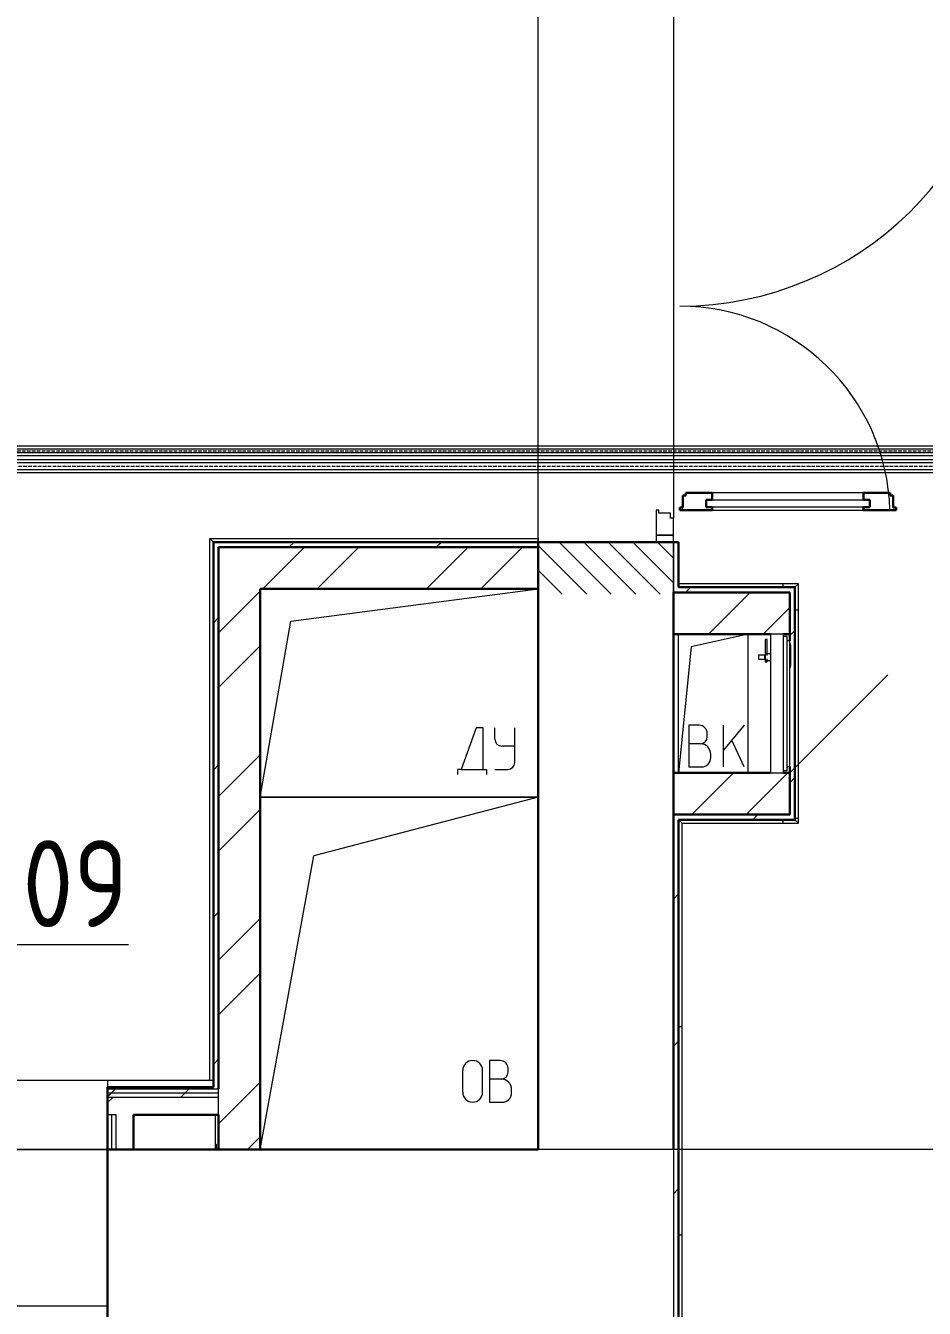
# Model space of a CAD drawing. Header units: millimetres. Extents: x -88595 to 880822, y -1054509 to -148035.
# Drawn here: x 175347 to 177936, y -247709 to -244014 of the extents above; entities that cross this region are included whole.
import ezdxf

# ---------------------------------------------------------------- set-up
doc = ezdxf.new("R2010")
doc.units = ezdxf.units.MM
for name, pattern in [('$0$ADSK_Осевая', [14, 10, -2, 0, -2]), ('ADSK_Линия сетки', [25, 20, -2.5, 0, -2.5]), ('ADSK_Штриховая_ш2 п1_5', [4.5, 3, -1.5])]:
    doc.linetypes.add(name, pattern=pattern)
for name, color, linetype, lineweight in [('Двери', 7, 'Continuous', 9), ('Изоляция', 7, 'Continuous', 18), ('Марки помещений', 7, 'Continuous', 20), ('Оборудование', 7, 'Continuous', 18), ('Ограждение', 7, 'Continuous', 9), ('Оси', 7, 'Continuous', 9), ('Перекрытие', 7, 'Continuous', 18), ('Стены внутренние', 7, 'Continuous', 18), ('Стены наружные', 7, 'Continuous', 18), ('Стены штриховка', 7, 'Continuous', 9), ('Трубопровод', 7, 'Continuous', 18)]:
    doc.layers.add(name, color=color, linetype=linetype, lineweight=lineweight)
doc.layers.add('Двери открывание', color=7, linetype='Continuous', lineweight=9, true_color=0xc0c0c0)
doc.styles.add('GOST Common_3', font='GOST_Common.ttf', dxfattribs={"width": 0.9, "height": 2.5})
pattern_1 = [(0, (215928.7, 665702.34), (0, 600), []), (90, (215928.7, 665702.34), (-600, 4e-14), [])]

# ---------------------------------------------------------------- blocks, each defined once
blk = doc.blocks.new('1 этаж')
at = {"layer": 'Двери', "lineweight": 18, "true_color": 0xff0000}
h = blk.add_hatch(dxfattribs=at)
h.set_pattern_fill('FP_2', color=1, angle=-90, style=0, pattern_type=2)
h.set_pattern_definition([(315, (213147.71, 683787.605), (35.3553, 35.3553), [])])
h.paths.add_polyline_path([(213342.7, 682662.6), (213342.7, 682812.6), (212952.7, 682812.6), (212952.7, 682662.6)])
h.paths.add_polyline_path([(212952.7, 684512.6), (213342.7, 684512.6), (213342.7, 684662.6), (212952.7, 684662.6)])
at = {"layer": 'Ограждение'}
h = blk.add_hatch(dxfattribs=at)
h.set_pattern_fill('FP_25', color=256, style=0, pattern_type=2)
h.set_pattern_definition(pattern_1)
h.paths.add_polyline_path([(213357.7, 682682.6), (213692.7, 682682.6), (213702.7, 682692.6), (213357.7, 682692.6)])
h = blk.add_hatch(dxfattribs=at)
h.set_pattern_fill('FP_25', color=256, style=0, pattern_type=2)
h.set_pattern_definition(pattern_1)
h.paths.add_polyline_path([(213702.7, 682002.6), (213702.7, 682692.6), (213692.7, 682682.6), (213692.7, 682012.6)])
h = blk.add_hatch(dxfattribs=at)
h.set_pattern_fill('FP_25', color=256, style=0, pattern_type=2)
h.set_pattern_definition(pattern_1)
h.paths.add_polyline_path([(213357.7, 680082.6), (213367.7, 680082.6), (213367.7, 682002.6), (213357.7, 682012.6), (213357.7, 681062.6)])
h = blk.add_hatch(dxfattribs=at)
h.set_pattern_fill('FP_25', color=256, style=0, pattern_type=2)
h.set_pattern_definition(pattern_1)
h.paths.add_polyline_path([(213692.7, 682002.6), (213702.7, 682002.6), (213692.7, 682012.6), (213357.7, 682012.6), (213367.7, 682002.6), (213677.7, 682002.6)])
at = {"lineweight": 18}
for p, q in [((212240.8, 682584.6), (212952.7, 682677.6)), ((212152.7, 682077.6), (212240.8, 682584.6)), ((213357.7, 682147.6), (213357.7, 682547.6)), ((213557.7, 682547.6), (213394, 682510.7)), ((213394, 682510.7), (213357.7, 682147.6)), ((212774.8, 682277.9), (212731.1, 682157.9)), ((212794.4, 682277.9), (212774.8, 682277.9)), ((212794.4, 682157.9), (212794.4, 682277.9)), ((212828.5, 682244.6), (212828.5, 682277.9)), ((212885.9, 682177.9), (212885.9, 682277.9)), ((213416.9, 682284.8), (213386.9, 682284.8)), ((213386.9, 682284.8), (213386.9, 682164.8)), ((213440.2, 682251.5), (213440.2, 682261.5)), ((213546.9, 682284.8), (213486.9, 682213.3)), ((213486.9, 682164.8), (213486.9, 682284.8)), ((212885.9, 682224.6), (212848.5, 682224.6)), ((213420.2, 682231.5), (213386.9, 682231.5)), ((213546.9, 682164.8), (213510.9, 682242)), ((213450.2, 682191.5), (213450.2, 682201.5)), ((212721.1, 682157.9), (212721.1, 682142.9)), ((212731.1, 682157.9), (212721.1, 682157.9)), ((212731.1, 682157.9), (212794.4, 682157.9)), ((212794.4, 682157.9), (212804.4, 682157.9)), ((212804.4, 682157.9), (212804.4, 682142.9)), ((212828.5, 682157.9), (212865.9, 682157.9)), ((213386.9, 682164.8), (213423.5, 682164.8)), ((212952.7, 682077.6), (212152.7, 682077.6)), ((212152.7, 682077.6), (212952.7, 682077.6)), ((212952.7, 682077.6), (212306.8, 681908.7)), ((212152.7, 681062.6), (212306.8, 681908.7)), ((212843.2, 681319.1), (212813.2, 681319.1)), ((212813.2, 681319.1), (212813.2, 681199.1)), ((212735.6, 681227.7), (212735.6, 681290.4)), ((212793, 681227.7), (212793, 681290.4)), ((212846.5, 681265.7), (212813.2, 681265.7)), ((212866.5, 681285.7), (212866.5, 681295.7)), ((212876.5, 681225.7), (212876.5, 681235.7)), ((212813.2, 681199.1), (212849.9, 681199.1))]:
    blk.add_line(p, q, dxfattribs=at)
for centre, radius, start, end in [((213416.9, 682261.5), 23.3, 0, 90), ((212848.5, 682244.6), 20, 180, 270), ((213420.2, 682251.5), 20, 270, 0), ((213420.2, 682201.5), 30, 0, 90), ((213423.5, 682191.5), 26.7, 270, 0), ((212865.9, 682177.9), 20, 270, 0), ((212764.3, 681290.4), 28.7, 0, 180), ((212843.2, 681295.7), 23.3, 0, 90), ((212846.5, 681285.7), 20, 270, 0), ((212846.5, 681235.7), 30, 0, 90), ((212764.3, 681227.7), 28.7, 180, 0), ((212849.9, 681225.7), 26.7, 270, 0)]:
    blk.add_arc(centre, radius, start, end, dxfattribs=at)
at = {"layer": 'Двери', "lineweight": 30}
for p, q in [((213369.7, 682946.6), (213369.7, 682912.6)), ((213378.7, 682946.6), (213369.7, 682946.6)), ((213454.7, 682954.6), (213378.7, 682954.6)), ((213378.7, 682954.6), (213378.7, 682946.6)), ((213454.7, 682934.6), (213436.7, 682934.6)), ((213436.7, 682934.6), (213436.7, 682913.6)), ((213454.7, 682954.6), (213454.7, 682934.6)), ((213966.7, 682954.6), (213890.7, 682954.6)), ((213890.7, 682954.6), (213890.7, 682934.6)), ((213890.7, 682934.6), (213908.7, 682934.6)), ((213908.7, 682934.6), (213908.7, 682913.6)), ((213966.7, 682946.6), (213966.7, 682954.6)), ((213975.7, 682946.6), (213966.7, 682946.6)), ((213975.7, 682912.6), (213975.7, 682946.6)), ((213369.7, 682912.6), (213360.7, 682912.6)), ((213360.7, 682912.6), (213360.7, 682904.6)), ((213360.7, 682904.6), (213454.7, 682904.6)), ((213436.7, 682913.6), (213454.7, 682913.6)), ((213454.7, 682913.6), (213454.7, 682904.6)), ((213890.7, 682913.6), (213890.7, 682904.6)), ((213908.7, 682913.6), (213890.7, 682913.6)), ((213890.7, 682904.6), (213984.7, 682904.6)), ((213984.7, 682912.6), (213975.7, 682912.6)), ((213984.7, 682904.6), (213984.7, 682912.6))]:
    blk.add_line(p, q, dxfattribs=at)
at = {"layer": 'Двери'}
for p, q in [((213436.7, 682934.6), (213908.7, 682934.6)), ((213436.7, 682913.6), (213436.7, 682934.6)), ((213890.7, 682954.6), (213454.7, 682954.6)), ((213908.7, 682934.6), (213908.7, 682913.6)), ((213300.7, 682904.6), (213292.7, 682904.6)), ((213292.7, 682904.6), (213292.7, 682832.6)), ((213300.7, 682895.6), (213300.7, 682904.6)), ((213334.7, 682895.6), (213300.7, 682895.6)), ((213334.7, 682881.6), (213334.7, 682895.6)), ((213908.7, 682913.6), (213436.7, 682913.6)), ((213454.7, 682904.6), (213890.7, 682904.6)), ((213342.7, 682881.6), (213334.7, 682881.6)), ((213342.7, 682832.6), (213342.7, 682881.6)), ((213342.7, 682832.6), (213292.7, 682832.6)), ((213292.7, 682832.6), (213292.7, 682812.6)), ((213292.7, 682832.6), (213342.7, 682832.6)), ((213292.7, 682812.6), (213342.7, 682812.6)), ((213342.7, 682812.6), (213342.7, 682832.6))]:
    blk.add_line(p, q, dxfattribs=at)
at = {"layer": 'Двери', "linetype": 'ADSK_Штриховая_ш2 п1_5'}
for p, q in [((213342.7, 682812.6), (212952.7, 682812.6)), ((212952.7, 682812.6), (212952.7, 682662.6)), ((213342.7, 682662.6), (213342.7, 682812.6))]:
    blk.add_line(p, q, dxfattribs=at)
at = {"layer": 'Двери открывание'}
for centre, radius, start, end in [((213360.7, 684438.6), 946, 270, 358.9097), ((213360.7, 682886.6), 606, 1.7021, 90)]:
    blk.add_arc(centre, radius, start, end, dxfattribs=at)
at = {"layer": 'Оборудование'}
for p, q in [((213607.3, 682531.8), (213607.3, 682485.9)), ((213612.3, 682531.8), (213607.3, 682531.8)), ((213612.3, 682485.9), (213612.3, 682531.8)), ((213659.1, 682547.6), (213622.7, 682547.6)), ((213622.7, 682547.6), (213622.7, 682147.6)), ((213660, 682148.5), (213660, 682546.7)), ((213669.8, 682540.6), (213660, 682540.6)), ((213670.7, 682155.6), (213670.7, 682539.6)), ((213677.7, 682528.6), (213672.2, 682528.6)), ((213677.7, 682166.6), (213677.7, 682528.6)), ((213679.7, 682519.6), (213677.7, 682519.6)), ((213679.7, 682515.6), (213679.7, 682519.6)), ((213679.7, 682515.6), (213679.7, 682455.1)), ((213604.9, 682487.2), (213587.4, 682487.2)), ((213587.4, 682487.2), (213587.4, 682475)), ((213606.8, 682489.2), (213604.9, 682487.2)), ((213604.9, 682487.2), (213604.9, 682475)), ((213622.7, 682490.8), (213606.8, 682490.8)), ((213606.8, 682490.8), (213606.8, 682471.5)), ((213587.4, 682475), (213604.9, 682475)), ((213604.9, 682475), (213606.8, 682473)), ((213606.8, 682471.5), (213622.7, 682471.5)), ((213607.3, 682476.3), (213607.3, 682468)), ((213607.3, 682468), (213612.3, 682468)), ((213612.3, 682468), (213612.3, 682476.3)), ((213677.7, 682451.1), (213679.7, 682451.1)), ((213679.7, 682451.1), (213679.7, 682455.1)), ((213677.7, 682147.6), (213960.6, 682430.4)), ((213622.7, 682147.6), (213659.1, 682147.6)), ((213660, 682154.6), (213669.8, 682154.6)), ((213672.2, 682166.6), (213677.7, 682166.6))]:
    blk.add_line(p, q, dxfattribs=at)
for points, knots in [([(213660, 682546.7), (213660, 682546.8), (213660, 682546.9), (213659.9, 682547), (213659.9, 682547.2), (213659.8, 682547.3), (213659.6, 682547.5), (213659.3, 682547.6), (213659.2, 682547.6), (213659.1, 682547.6)], [0, 0, 0, 0, 0.166667, 0.25, 0.333333, 0.5, 0.666667, 0.833333, 1, 1, 1, 1]), ([(213670.7, 682539.6), (213670.7, 682539.7), (213670.7, 682539.9), (213670.6, 682540), (213670.6, 682540.1), (213670.5, 682540.2), (213670.4, 682540.4), (213670.2, 682540.5), (213670, 682540.6), (213669.8, 682540.6), (213669.8, 682540.6)], [0, 0, 0, 0, 0.166667, 0.25, 0.333333, 0.416667, 0.541667, 0.666667, 0.833333, 1, 1, 1, 1]), ([(213672.2, 682528.6), (213672.1, 682528.6), (213671.9, 682528.6), (213671.7, 682528.7), (213671.5, 682528.8), (213671.3, 682528.9), (213671.2, 682529.1), (213671, 682529.2), (213670.9, 682529.4), (213670.8, 682529.5), (213670.7, 682529.8), (213670.7, 682530), (213670.7, 682530.1)], [0, 0, 0, 0, 0.166667, 0.25, 0.333333, 0.416667, 0.5, 0.583333, 0.666667, 0.75, 0.833333, 1, 1, 1, 1]), ([(213659.1, 682147.6), (213659.2, 682147.6), (213659.3, 682147.6), (213659.6, 682147.7), (213659.8, 682147.9), (213659.9, 682148), (213659.9, 682148.2), (213660, 682148.3), (213660, 682148.4), (213660, 682148.5)], [-1, -1, -1, -1, -0.833333, -0.666667, -0.5, -0.333333, -0.25, -0.166667, 0, 0, 0, 0]), ([(213669.8, 682154.6), (213669.8, 682154.6), (213670, 682154.6), (213670.2, 682154.7), (213670.4, 682154.8), (213670.5, 682155), (213670.6, 682155.1), (213670.6, 682155.2), (213670.7, 682155.4), (213670.7, 682155.5), (213670.7, 682155.6)], [-1, -1, -1, -1, -0.833333, -0.666667, -0.541667, -0.416667, -0.333333, -0.25, -0.166667, 0, 0, 0, 0]), ([(213670.7, 682165.1), (213670.7, 682165.2), (213670.7, 682165.4), (213670.8, 682165.7), (213670.9, 682165.8), (213671, 682166), (213671.2, 682166.2), (213671.3, 682166.3), (213671.5, 682166.4), (213671.7, 682166.5), (213671.9, 682166.6), (213672.1, 682166.6), (213672.2, 682166.6)], [-1, -1, -1, -1, -0.833333, -0.75, -0.666667, -0.583333, -0.5, -0.416667, -0.333333, -0.25, -0.166667, 0, 0, 0, 0])]:
    blk.add_open_spline(points, degree=3, knots=knots, dxfattribs=at)
at = {"layer": 'Ограждение'}
for p, q in [((212007.7, 682822.6), (212952.7, 682822.6)), ((212007.7, 682822.6), (212017.7, 682812.6)), ((212007.7, 681262.6), (212007.7, 682822.6)), ((212952.7, 682822.6), (212952.7, 682812.6)), ((212952.7, 682812.6), (212952.7, 682814.6)), ((213702.7, 682692.6), (213357.7, 682692.6)), ((213702.7, 682692.6), (213692.7, 682682.6)), ((213702.7, 682002.6), (213702.7, 682692.6)), ((213367.7, 682002.6), (213357.7, 682012.6)), ((213367.7, 680082.6), (213367.7, 682002.6)), ((213367.7, 682002.6), (213702.7, 682002.6)), ((213702.7, 682002.6), (213692.7, 682012.6)), ((206192.7, 681262.6), (212017.7, 681262.6)), ((209962.7, 681262.6), (211712.7, 681262.6)), ((211712.7, 681262.6), (211712.7, 681242.6)), ((212022.7, 681162.6), (212022.7, 681062.6)), ((209962.7, 681062.6), (211712.7, 681062.6)), ((209962.7, 680612.6), (211712.7, 680612.6))]:
    blk.add_line(p, q, dxfattribs=at)
at = {"layer": 'Оси', "linetype": 'ADSK_Линия сетки', "ltscale": 100}
for p, q in [((213342.7, 697813.2), (213342.7, 631836.5)), ((247242.7, 681062.6), (175520.4, 681062.6))]:
    blk.add_line(p, q, dxfattribs=at)
at = {"layer": 'Перекрытие', "color": 49, "ltscale": 100, "true_color": 0x464646}
blk.add_line((213357.7, 682147.6), (213357.7, 682547.6), dxfattribs=at)
at = {"layer": 'Стены внутренние'}
for p, q in [((212952.7, 682812.6), (212952.7, 684512.6)), ((213342.7, 684443.6), (213342.7, 682881.6)), ((213342.7, 682667.6), (213342.7, 682812.6))]:
    blk.add_line(p, q, dxfattribs=at)
at = {"layer": 'Стены внутренние', "lineweight": 30}
for p, q in [((213342.7, 682812.6), (212952.7, 682812.6)), ((212952.7, 682677.6), (212952.7, 681062.6)), ((213342.7, 682147.6), (213342.7, 682547.6)), ((211712.7, 681062.6), (211712.7, 680512.6)), ((212032.7, 681062.6), (211787.7, 681062.6)), ((212952.7, 681062.6), (212152.7, 681062.6))]:
    blk.add_line(p, q, dxfattribs=at)
at = {"layer": 'Стены наружные', "lineweight": 30}
for p, q in [((212952.7, 682812.6), (212017.7, 682812.6)), ((212017.7, 682812.6), (212017.7, 681242.6)), ((212952.7, 682677.6), (212952.7, 682812.6)), ((213357.7, 682812.6), (213342.7, 682812.6)), ((213357.7, 682682.6), (213357.7, 682812.6)), ((212032.7, 682797.6), (212032.7, 681237.6)), ((212952.7, 682797.6), (212032.7, 682797.6)), ((212152.7, 681062.6), (212152.7, 682677.6)), ((212152.7, 682677.6), (212952.7, 682677.6)), ((213342.7, 682667.6), (213677.7, 682667.6)), ((213342.7, 682667.6), (213342.7, 682547.6)), ((213692.7, 682682.6), (213357.7, 682682.6)), ((213677.7, 682528.6), (213677.7, 682667.6)), ((213692.7, 682012.6), (213692.7, 682682.6)), ((213342.7, 682547.6), (213622.7, 682547.6)), ((213659.3, 682547.6), (213677.7, 682547.6)), ((213622.7, 682147.6), (213342.7, 682147.6)), ((213342.7, 682147.6), (213342.7, 681062.6)), ((213677.7, 682147.6), (213659.3, 682147.6)), ((213677.7, 682166.6), (213677.7, 682027.6)), ((213342.7, 682027.6), (213677.7, 682027.6)), ((213357.7, 682012.6), (213692.7, 682012.6)), ((213357.7, 680072.6), (213357.7, 682012.6)), ((212017.7, 681242.6), (211712.7, 681242.6)), ((211712.7, 681242.6), (211712.7, 681062.6)), ((211787.7, 681162.6), (212032.7, 681162.6)), ((211787.7, 681062.6), (211787.7, 681162.6)), ((212032.7, 681162.6), (212032.7, 681062.6)), ((211712.7, 681062.6), (211787.7, 681062.6)), ((212032.7, 681062.6), (212152.7, 681062.6))]:
    blk.add_line(p, q, dxfattribs=at)
at = {"layer": 'Стены наружные', "linetype": 'Continuous', "lineweight": 9}
for p, q in [((212235, 682797.6), (212250, 682812.6)), ((212659.3, 682797.6), (212674.3, 682812.6)), ((212159.6, 682677.6), (212279.6, 682797.6)), ((212316.7, 682677.6), (212436.7, 682797.6)), ((212631, 682677.6), (212751, 682797.6)), ((212788.2, 682677.6), (212908.2, 682797.6)), ((212032.7, 682550.8), (212152.7, 682670.8)), ((213377.8, 682667.6), (213392.8, 682682.6)), ((213444, 682547.6), (213564, 682667.6)), ((212017.7, 682580.3), (212032.7, 682595.3)), ((213601.1, 682547.6), (213677.7, 682624.2)), ((213677.7, 682543.2), (213692.7, 682558.2)), ((212032.7, 682393.6), (212152.7, 682513.6)), ((212032.7, 682079.3), (212152.7, 682199.3)), ((212017.7, 682156), (212032.7, 682171)), ((213395.4, 682027.6), (213515.4, 682147.6)), ((213552.6, 682027.6), (213672.6, 682147.6)), ((213677.7, 682119), (213692.7, 682134)), ((212032.7, 681922.1), (212152.7, 682042.1)), ((213571.3, 682012.6), (213586.3, 682027.6)), ((213342.7, 681784), (213357.7, 681799)), ((212017.7, 681731.8), (212032.7, 681746.8)), ((212032.7, 681607.8), (212152.7, 681727.8)), ((212032.7, 681450.7), (212152.7, 681570.7)), ((213342.7, 681359.7), (213357.7, 681374.7)), ((212017.7, 681307.5), (212032.7, 681322.5)), ((211712.7, 681214.6), (211723.2, 681225.1)), ((211723.2, 681225.1), (211735.7, 681237.6)), ((211922.8, 681212.6), (211935.3, 681225.1)), ((211935.3, 681225.1), (211947.8, 681237.6)), ((211947.8, 681237.6), (211952.8, 681242.6)), ((212032.7, 681136.4), (212152.7, 681256.4)), ((211712.7, 681197.8), (211727.5, 681212.6)), ((212116.1, 681062.6), (212152.7, 681099.2)), ((213342.7, 680935.4), (213357.7, 680950.4))]:
    blk.add_line(p, q, dxfattribs=at)
at = {"layer": 'Стены наружные'}
for p, q in [((213557.7, 682147.6), (213557.7, 682547.6)), ((212022.7, 681077.6), (212025.2, 681077.6)), ((212025.2, 681077.6), (212025.2, 681062.6)), ((213342.7, 681062.6), (213342.7, 680072.6))]:
    blk.add_line(p, q, dxfattribs=at)
at = {"layer": 'Стены штриховка'}
for p, q in [((211712.7, 681237.6), (212032.7, 681237.6)), ((212032.7, 681225.1), (211712.7, 681225.1)), ((212032.7, 681162.6), (212032.7, 681237.6)), ((212032.7, 681212.6), (211712.7, 681212.6)), ((211737.7, 681162.6), (211712.7, 681162.6)), ((211725.2, 681062.6), (211725.2, 681162.6)), ((211737.7, 681062.6), (211737.7, 681162.6))]:
    blk.add_line(p, q, dxfattribs=at)
at = {"layer": 'Марки помещений', "style": 'GOST Common_3', "width": 0.9}
blk.add_text('%%U93,09', height=250, dxfattribs=at).set_placement((211085.3, 681703.6))

msp = doc.modelspace()

# ---------------------------------------------------------------- linework, layer by layer
at = {"layer": 'Изоляция', "color": 190, "true_color": 0x8000ff}
for p, q in [((182409.8, -245225.2), (174978.6, -245225.2)), ((174970.4, -245252.7), (182409.8, -245252.7))]:
    msp.add_line(p, q, dxfattribs=at)
at = {"layer": 'Изоляция', "color": 134, "true_color": 0x00a6a6}
for p, q in [((182485, -245264.8), (175051.7, -245264.8)), ((175044.4, -245301.8), (182485, -245301.8))]:
    msp.add_line(p, q, dxfattribs=at)
at = {"layer": 'Трубопровод', "color": 190, "true_color": 0x8000ff}
for p, q in [((182409.8, -245234.2), (174970.4, -245234.2)), ((174970.4, -245243.7), (182409.8, -245243.7))]:
    msp.add_line(p, q, dxfattribs=at)
at = {"layer": 'Трубопровод', "color": 190, "linetype": '$0$ADSK_Осевая', "true_color": 0x8000ff}
msp.add_line((174970.4, -245239), (182409.8, -245239), dxfattribs=at)
msp.add_line((174970.4, -245239), (182409.8, -245239), dxfattribs=at)
at = {"layer": 'Трубопровод', "color": 134, "true_color": 0x00a6a6}
for p, q in [((182485, -245273.8), (175044.4, -245273.8)), ((175044.4, -245292.8), (182485, -245292.8))]:
    msp.add_line(p, q, dxfattribs=at)
at = {"layer": 'Трубопровод', "color": 134, "linetype": '$0$ADSK_Осевая', "true_color": 0x00a6a6}
msp.add_line((175044.4, -245283.3), (182485, -245283.3), dxfattribs=at)
msp.add_line((175044.4, -245283.3), (182485, -245283.3), dxfattribs=at)

# ---------------------------------------------------------------- block references
at = {"layer": 'Оборудование', "color": 5, "true_color": 0x0000ff}
msp.add_blockref('1 этаж', (-36129.5, -928314.5), dxfattribs=at)

doc.saveas('drawing.dxf')
